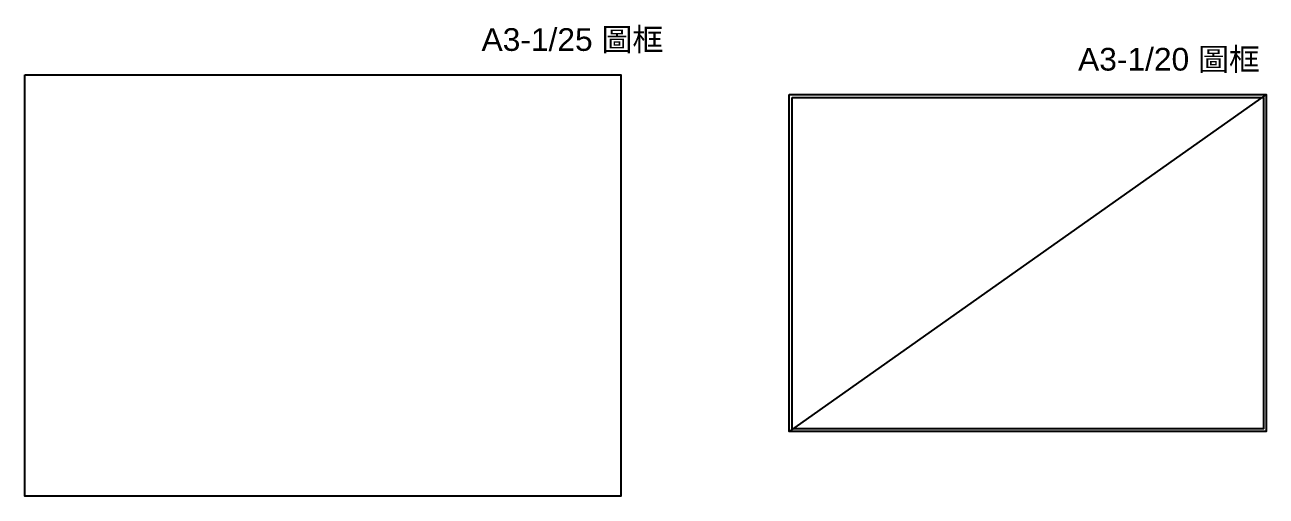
# Model space of a CAD drawing. Header units: millimetres. Extents: x -2666 to 6286, y -11880 to 4849.
# Drawn here: x -1384 to 803, y -11880 to -11049 of the extents above; entities that cross this region are included whole.
import ezdxf

# ---------------------------------------------------------------- set-up
doc = ezdxf.new("R2010")
doc.units = ezdxf.units.MM
doc.layers.add('default', color=11, linetype='Continuous', plot=False)
doc.styles.get("Standard").update_dxf_attribs({"font": 'arial.ttf'})

msp = doc.modelspace()

# ---------------------------------------------------------------- linework, layer by layer
at = {"layer": 'default'}
msp.add_line((802.596, -11172.134), (-37.404, -11766.134), dxfattribs=at)
for points in [[(-1383.726, -11137.422), (-333.726, -11137.422), (-333.726, -11879.922), (-1383.726, -11879.922)], [(-37.404, -11172.134), (802.596, -11172.134), (802.596, -11766.134), (-37.404, -11766.134)], [(-32.404, -11177.134), (797.596, -11177.134), (797.596, -11761.134), (-32.404, -11761.134)]]:
    msp.add_lwpolyline(points, close=True, dxfattribs=at)

# ---------------------------------------------------------------- texts
at = {"layer": 'default', "char_height": 40, "attachment_point": 1}
for s, insert in [('A3-1/25 {\\fPMingLiU|b0|i0|c136|p18;圖框}', (-579.308, -11055.287)), ('A3-1/20 {\\fPMingLiU|b0|i0|c136|p18;圖框}', (471.322, -11089.999))]:
    msp.add_mtext_dynamic_manual_height_columns(s, width=430.53379, gutter_width=12.5, heights=[0], dxfattribs=dict(at, insert=insert))

doc.saveas('drawing.dxf')
